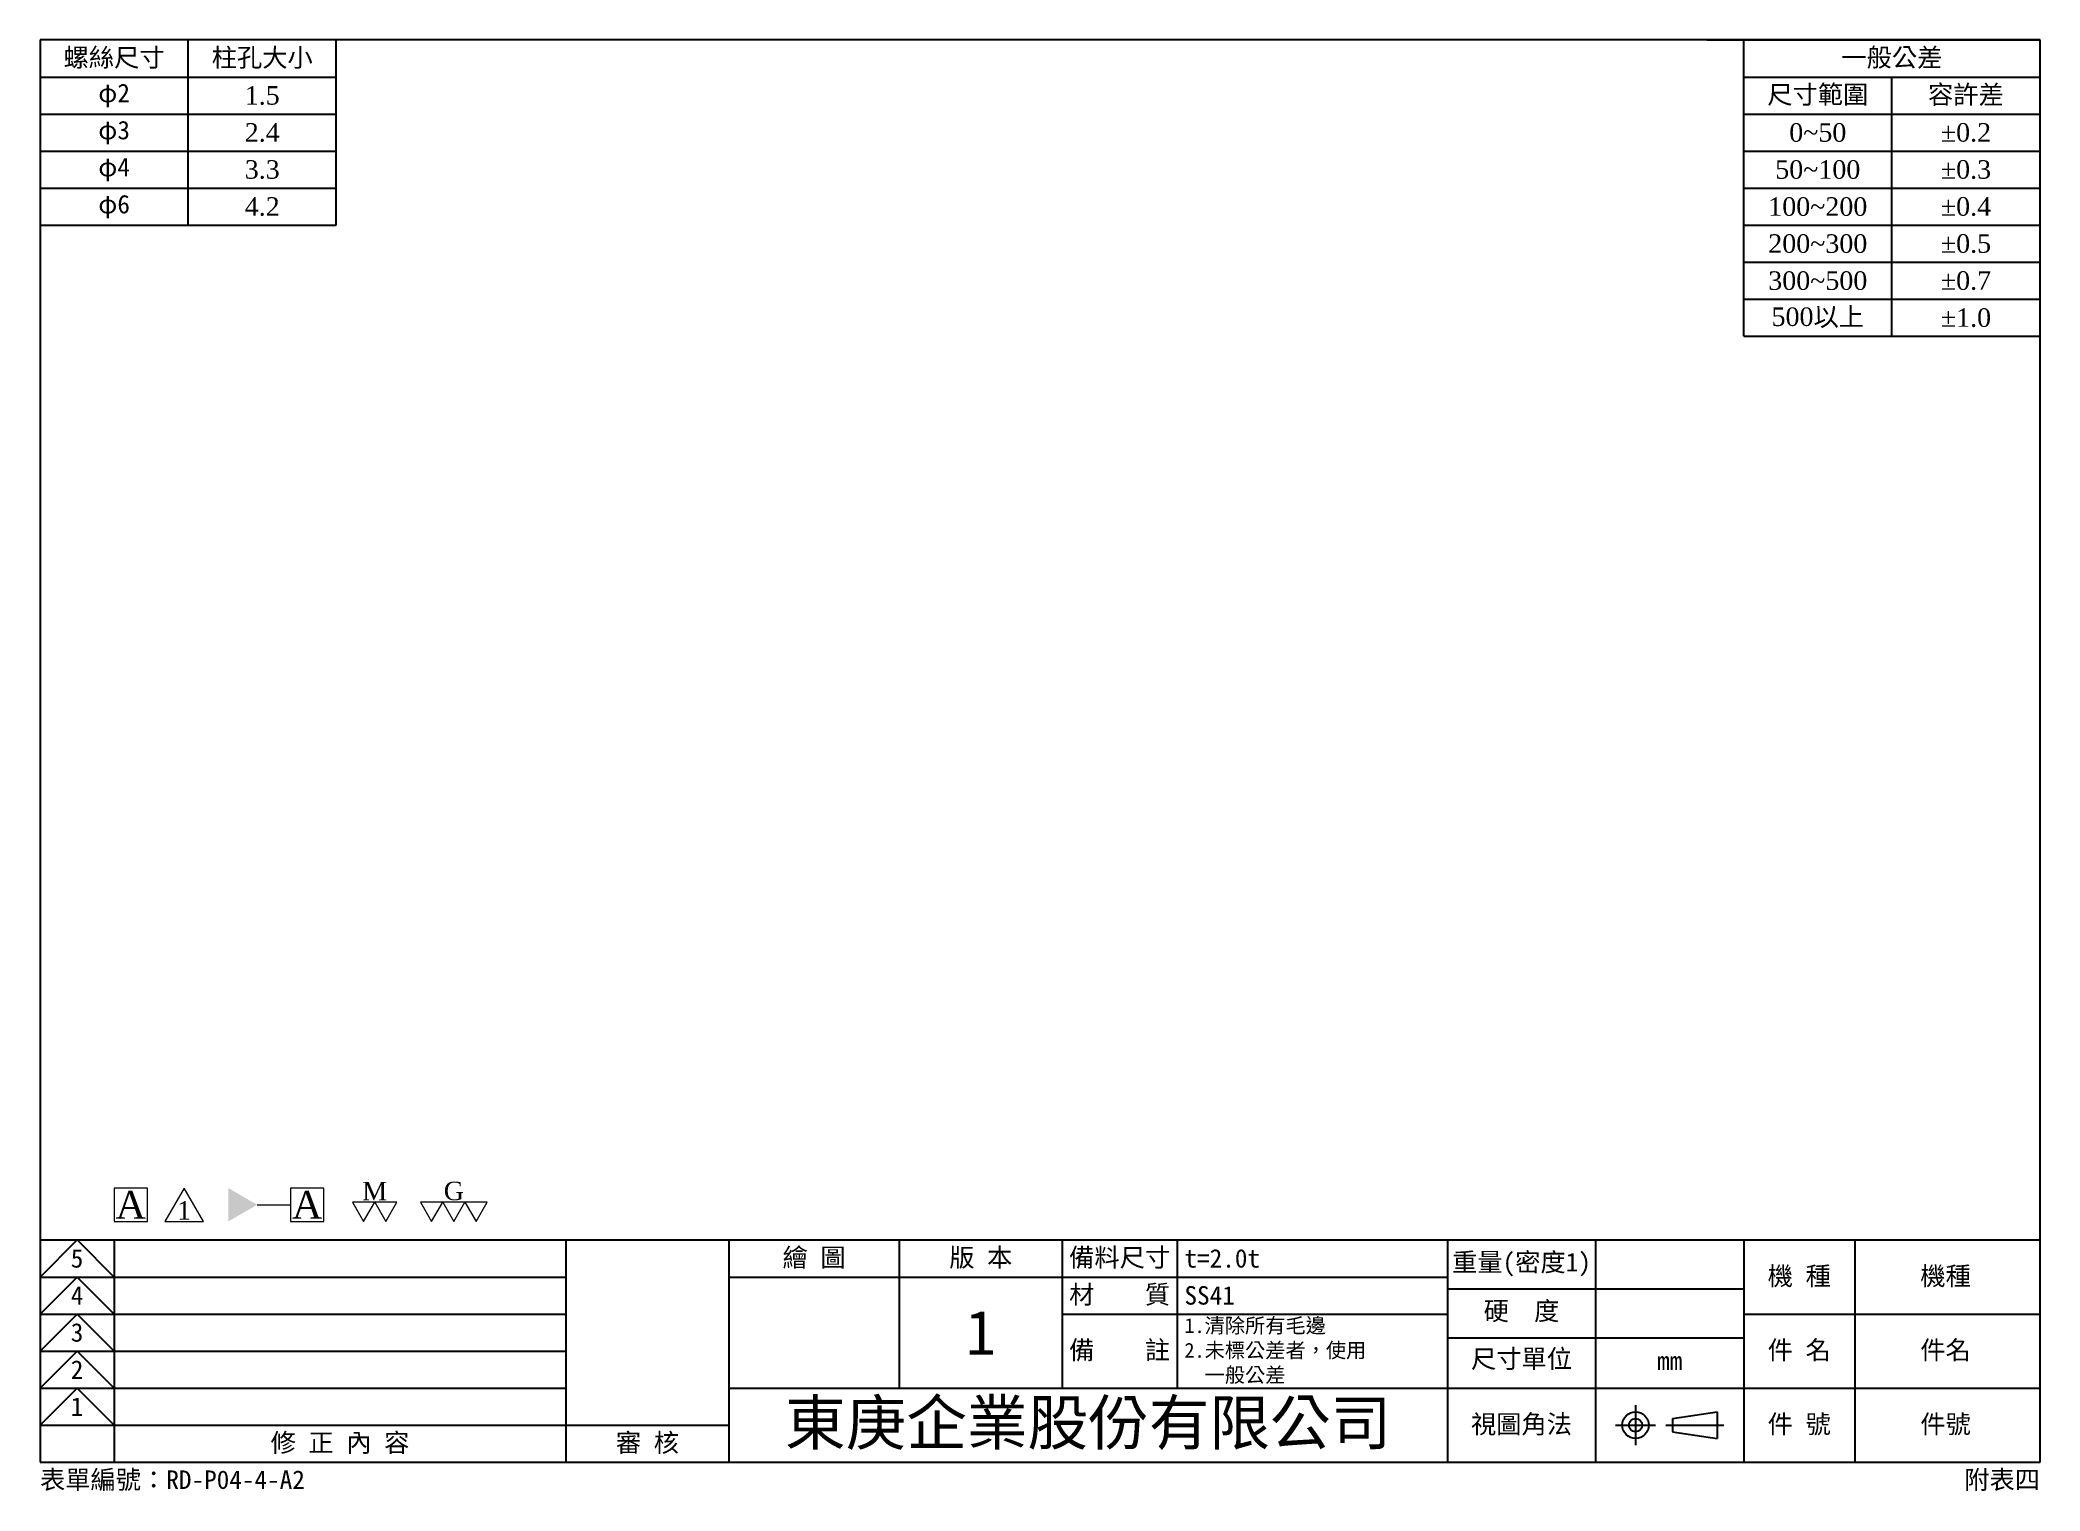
# Model space of a CAD drawing. Header units: millimetres. Extents: x 429 to 699, y 1 to 197.
import ezdxf

# ---------------------------------------------------------------- set-up
doc = ezdxf.new("R2010")
doc.units = ezdxf.units.MM
doc.layers.add('Dim(尺寸標註)', color=2, linetype='Continuous', lineweight=15)
doc.styles.get("Standard").update_dxf_attribs({"font": 'txt.shx', "bigfont": 'chineset.shx'})

msp = doc.modelspace()

# ---------------------------------------------------------------- hatches: boundary and pattern name
at = {"layer": 'Dim(尺寸標註)'}
msp.add_hatch(color=2, dxfattribs=at).paths.add_polyline_path([(453.99, 42), (457.89, 39.75), (453.99, 37.5)])

# ---------------------------------------------------------------- linework, layer by layer
at = {"color": 4}
for p, q in [((428.57, 197), (428.57, 5)), ((698.57, 197), (428.57, 197)), ((448.57, 172), (448.57, 197)), ((468.57, 172), (468.57, 197)), ((653.57, 197), (658.57, 197)), ((658.57, 157), (658.57, 197)), ((658.57, 197), (698.57, 197)), ((698.57, 5), (698.57, 197)), ((428.57, 192), (468.57, 192)), ((658.57, 192), (698.57, 192)), ((678.57, 157), (678.57, 192)), ((428.57, 187), (468.57, 187)), ((658.57, 187), (698.57, 187)), ((428.57, 182), (468.57, 182)), ((658.57, 182), (698.57, 182)), ((428.57, 177), (468.57, 177)), ((658.57, 177), (698.57, 177)), ((428.57, 172), (468.57, 172)), ((658.57, 172), (698.57, 172)), ((658.57, 167), (698.57, 167)), ((658.57, 162), (698.57, 162)), ((658.57, 157), (698.57, 157)), ((428.57, 35), (698.57, 35)), ((428.57, 30), (433.57, 35)), ((433.57, 35), (438.57, 30)), ((438.57, 35), (438.57, 5)), ((499.57, 35), (499.57, 5)), ((521.57, 35), (521.57, 15)), ((544.57, 35), (544.57, 15)), ((566.57, 35), (566.57, 15)), ((582.07, 35), (582.07, 15)), ((618.57, 35), (618.57, 15)), ((638.57, 35), (638.57, 5)), ((658.57, 35), (658.57, 5)), ((673.57, 35), (673.57, 5)), ((428.57, 30), (499.57, 30)), ((428.57, 25), (433.57, 30)), ((433.57, 30), (438.57, 25)), ((521.57, 30), (618.57, 30)), ((618.57, 28.4), (658.57, 28.4)), ((428.57, 25), (499.57, 25)), ((428.57, 20), (433.57, 25)), ((433.57, 25), (438.57, 20)), ((566.57, 25), (618.57, 25)), ((658.57, 25), (698.57, 25)), ((618.57, 21.8), (658.57, 21.8)), ((428.57, 20), (499.57, 20)), ((428.57, 15), (433.57, 20)), ((433.57, 20), (438.57, 15)), ((428.57, 15), (499.57, 15)), ((428.57, 10), (433.57, 15)), ((433.57, 15), (438.57, 10)), ((521.57, 15), (521.57, 5)), ((521.57, 15), (618.57, 15)), ((618.57, 15), (618.57, 5)), ((618.57, 15), (698.57, 15)), ((428.57, 10), (521.57, 10)), ((428.57, 5), (698.57, 5))]:
    msp.add_line(p, q, dxfattribs=at)
at = {"color": 2}
for p, q in [((643.97, 12.7), (643.97, 7.3)), ((648.97, 10.9), (654.97, 11.8)), ((648.97, 10.9), (648.97, 9.1)), ((654.97, 11.8), (654.97, 8.2)), ((641.27, 10), (646.67, 10)), ((648.07, 10), (655.87, 10)), ((648.97, 9.1), (654.97, 8.2))]:
    msp.add_line(p, q, dxfattribs=at)
for radius in [1.8, 0.9]:
    msp.add_circle((643.97, 10), radius, dxfattribs=at)
at = {"layer": 'Dim(尺寸標註)', "color": 2}
msp.add_line((457.89, 39.75), (462.39, 39.75), dxfattribs=at)
for points in [[(438.57, 42), (438.57, 37.5), (443.07, 37.5), (443.07, 42)], [(448.03, 42), (445.43, 37.5), (450.62, 37.5)], [(462.39, 42), (462.39, 37.5), (466.89, 37.5), (466.89, 42)], [(472.26, 37.5), (473.76, 40.1), (470.76, 40.1)], [(475.26, 37.5), (476.76, 40.1), (473.76, 40.1)], [(481.44, 37.5), (482.94, 40.1), (479.94, 40.1)], [(484.44, 37.5), (485.94, 40.1), (482.94, 40.1)], [(487.44, 37.5), (488.94, 40.1), (485.94, 40.1)]]:
    msp.add_lwpolyline(points, close=True, dxfattribs=at)

# ---------------------------------------------------------------- texts
at = {"color": 2}
for s, insert, char_height, attachment_point in [('{\\fDFKai-SB|b0|i0|c136|p65;螺絲尺寸}', (438.57, 194.5), 2.5, 5), ('{\\fDFKai-SB|b0|i0|c136|p65;柱孔大小}', (458.57, 194.5), 2.5, 5), ('{\\fDFKai-SB|b0|i0|c136|p65;一般公差}', (678.57, 194.5), 2.5, 5), ('{\\fDFKai-SB|b0|i0|c136|p65;φ2}', (438.57, 189.5), 2.5, 5), ('{\\fTimes New Roman|b0|i0|c0|p18;1.5}', (458.57, 189.5), 2.5, 5), ('{\\fDFKai-SB|b0|i0|c136|p65;尺寸範圍}', (668.57, 189.5), 2.5, 5), ('{\\fDFKai-SB|b0|i0|c136|p65;容許差}', (688.57, 189.5), 2.5, 5), ('{\\fDFKai-SB|b0|i0|c136|p65;φ3}', (438.57, 184.5), 2.5, 5), ('{\\fTimes New Roman|b0|i0|c0|p18;2.4}', (458.57, 184.5), 2.5, 5), ('{\\fTimes New Roman|b0|i0|c0|p18;0~50}', (668.57, 184.5), 2.5, 5), ('{\\fTimes New Roman|b0|i0|c0|p18;%%P0.2}', (688.57, 184.5), 2.5, 5), ('{\\fDFKai-SB|b0|i0|c136|p65;φ4}', (438.57, 179.5), 2.5, 5), ('{\\fTimes New Roman|b0|i0|c0|p18;3.3}', (458.57, 179.5), 2.5, 5), ('{\\fTimes New Roman|b0|i0|c0|p18;50~100}', (668.57, 179.5), 2.5, 5), ('{\\fTimes New Roman|b0|i0|c0|p18;%%P0.3}', (688.57, 179.5), 2.5, 5), ('{\\fDFKai-SB|b0|i0|c136|p65;φ6}', (438.57, 174.5), 2.5, 5), ('{\\fTimes New Roman|b0|i0|c0|p18;4.2}', (458.57, 174.5), 2.5, 5), ('{\\fTimes New Roman|b0|i0|c0|p18;100~200}', (668.57, 174.5), 2.5, 5), ('{\\fTimes New Roman|b0|i0|c0|p18;%%P0.4}', (688.57, 174.5), 2.5, 5), ('{\\fTimes New Roman|b0|i0|c0|p18;200~300}', (668.57, 169.5), 2.5, 5), ('{\\fTimes New Roman|b0|i0|c0|p18;%%P0.5}', (688.57, 169.5), 2.5, 5), ('{\\fTimes New Roman|b0|i0|c0|p18;300~500}', (668.57, 164.5), 2.5, 5), ('{\\fTimes New Roman|b0|i0|c0|p18;%%P0.7}', (688.57, 164.5), 2.5, 5), ('{\\fTimes New Roman|b0|i0|c0|p18;500\\fDFKai-SB|b0|i0|c136|p65;以上}', (668.57, 159.5), 2.5, 5), ('{\\fTimes New Roman|b0|i0|c0|p18;%%P1.0}', (688.57, 159.5), 2.5, 5), ('{\\fDFKai-SB|b0|i0|c136|p65;t=2.0t}', (583.07, 32.5), 2.5, 4), ('{\\fDFKai-SB|b0|i0|c136|p65;機種}', (685.82, 30), 2.5, 5), ('{\\fDFKai-SB|b0|i0|c136|p65;SS41}', (583.07, 27.5), 2.5, 4), ('{\\fDFKai-SB|b0|i0|c136|p65;1}', (555.57, 22.5), 6, 5), ('{\\fDFKai-SB|b0|i0|c136|p65;1.清除所有毛邊\\P2.未標公差者，使用\\P  一般公差}', (583.07, 20), 2, 4), ('{\\fDFKai-SB|b0|i0|c136|p65;件名}', (685.82, 20), 2.5, 5), ('{\\fDFKai-SB|b0|i0|c136|p65;mm}', (648.57, 18.69), 2.5, 5), ('{\\fDFKai-SB|b0|i0|c136|p65;件號}', (685.82, 10), 2.5, 5)]:
    msp.add_mtext(s, dxfattribs=dict(at, insert=insert, char_height=char_height, attachment_point=attachment_point))
at = {"color": 6}
for s, insert, char_height, attachment_point in [('{\\fDFKai-SB|b0|i0|c136|p65;5}', (433.57, 32.5), 2.5, 5), ('{\\fDFKai-SB|b0|i0|c136|p65;繪 圖}', (533.07, 32.5), 2.5, 5), ('{\\fDFKai-SB|b0|i0|c136|p65;版 本}', (555.57, 32.5), 2.5, 5), ('{\\fDFKai-SB|b0|i0|c136|p65;備料尺寸}', (574.32, 32.5), 2.5, 5), ('{\\fDFKai-SB|b0|i0|c136|p65;重量(密度1)}', (628.57, 31.67), 2.5, 5), ('{\\fDFKai-SB|b0|i0|c136|p65;機 種}', (666.07, 30), 2.5, 5), ('{\\fDFKai-SB|b0|i0|c136|p65;4}', (433.57, 27.5), 2.5, 5), ('{\\fDFKai-SB|b0|i0|c136|p65;材    質}', (574.32, 27.5), 2.5, 5), ('{\\fDFKai-SB|b0|i0|c136|p65;硬  度}', (628.57, 25.28), 2.5, 5), ('{\\fDFKai-SB|b0|i0|c136|p65;3}', (433.57, 22.5), 2.5, 5), ('{\\fDFKai-SB|b0|i0|c136|p65;備    註}', (574.32, 20), 2.5, 5), ('{\\fDFKai-SB|b0|i0|c136|p65;件 名}', (666.07, 20), 2.5, 5), ('{\\fDFKai-SB|b0|i0|c136|p65;尺寸單位}', (628.57, 18.83), 2.5, 5), ('{\\fDFKai-SB|b0|i0|c136|p65;2}', (433.57, 17.5), 2.5, 5), ('{\\fDFKai-SB|b0|i0|c136|p65;1}', (433.57, 12.5), 2.5, 5), ('{\\fDFKai-SB|b0|i0|c136|p65;東庚企業股份有限公司}', (570.07, 10), 6, 5), ('{\\fDFKai-SB|b0|i0|c136|p65;視圖角法}', (628.57, 10), 2.5, 5), ('{\\fDFKai-SB|b0|i0|c136|p65;件 號}', (666.07, 10), 2.5, 5), ('{\\fDFKai-SB|b0|i0|c136|p65;修 正 內 容}', (469.07, 7.5), 2.5, 5), ('{\\fDFKai-SB|b0|i0|c136|p65;審 核}', (510.57, 7.5), 2.5, 5), ('{\\fDFKai-SB|b0|i0|c136|p65;表單編號：RD-P04-4-A2}', (428.57, 2.5), 2.5, 4), ('{\\fDFKai-SB|b0|i0|c136|p65;附表四}', (698.57, 2.5), 2.5, 6)]:
    msp.add_mtext(s, dxfattribs=dict(at, insert=insert, char_height=char_height, attachment_point=attachment_point))
at = {"layer": 'Dim(尺寸標註)', "color": 2, "attachment_point": 5}
for s, insert, char_height in [('{\\fTimes New Roman|b0|i0|c238|p18;A}', (440.82, 39.75), 3.75), ('{\\fTimes New Roman|b0|i0|c238|p18;A}', (464.64, 39.75), 3.75), ('{\\fTimes New Roman|b0|i0|c238|p18;M}', (473.76, 41.6), 2.5), ('{\\fTimes New Roman|b0|i0|c238|p18;G}', (484.44, 41.6), 2.5), ('{\\fTimes New Roman|b0|i0|c238|p18;1}', (448.03, 39), 2.5)]:
    msp.add_mtext(s, dxfattribs=dict(at, insert=insert, char_height=char_height))

doc.saveas('drawing.dxf')
